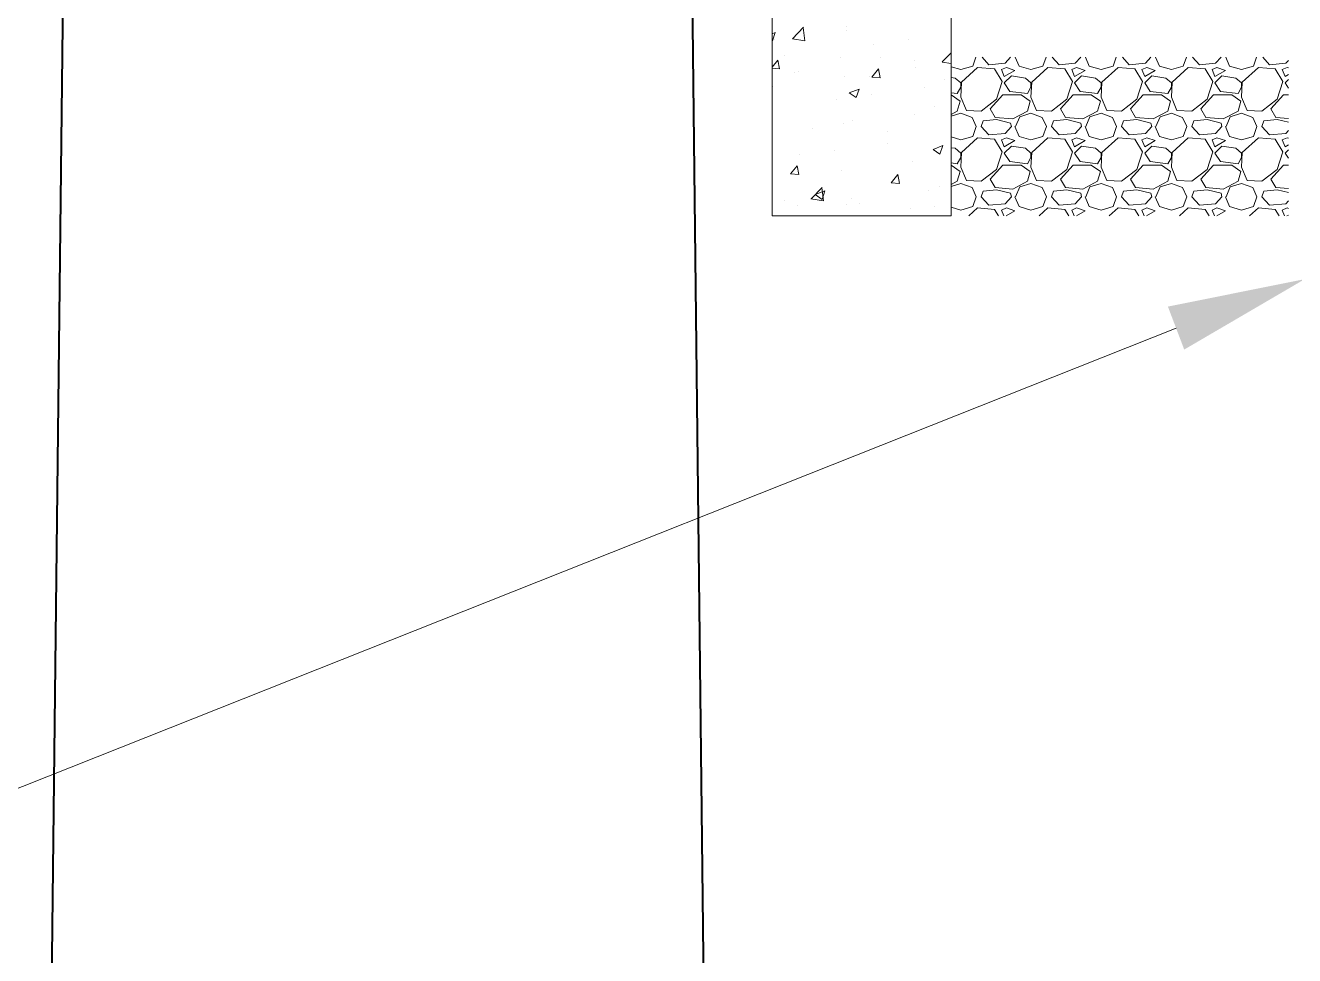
# Model space of a CAD drawing. Header units: millimetres. Extents: x 117864 to 253185, y 7775 to 37034.
# Drawn here: x 135259 to 135981, y 9231 to 9760 of the extents above; entities that cross this region are included whole.
import ezdxf

# ---------------------------------------------------------------- set-up
doc = ezdxf.new("R2010")
doc.units = ezdxf.units.MM
doc.header["$LTSCALE"] = 200
for name, color, linetype, lineweight in [('arquitetonico', 7, 'Continuous', 20), ('Hachura', 9, 'Continuous', 20), ('simbologia', 2, 'Continuous', 40)]:
    doc.layers.add(name, color=color, linetype=linetype, lineweight=lineweight)

msp = doc.modelspace()

# ---------------------------------------------------------------- linework, layer by layer
at = {"layer": 'arquitetonico'}
for p, q in [((135683.87, 10111.04), (135683.87, 9651.46)), ((135785.71, 10034.66), (135785.71, 9651.46)), ((135785.71, 9651.46), (135683.87, 9651.46))]:
    msp.add_line(p, q, dxfattribs=at)
at = {"layer": 'arquitetonico', "lineweight": 5, "ltscale": 50}
msp.add_line((135913.79, 9587.71), (135151.85, 9285.17), dxfattribs=at)
at = {"layer": 'arquitetonico'}
msp.add_solid([(135918.44, 9575.5), (135909.15, 9599.93), (135987.07, 9615.57)], dxfattribs=at)
at = {"layer": 'Hachura', "linetype": 'Continuous', "lineweight": 5, "ltscale": 50}
for p, q in [((135695.49, 9752.28), (135701.71, 9758.76)), ((135702.52, 9751.11), (135701.64, 9758.69)), ((135726.47, 9759.13), (135726.47, 9759.13)), ((135683.87, 9755.1), (135685.71, 9755.81)), ((135684.09, 9750.98), (135685.71, 9755.81)), ((135685.31, 9751.55), (135685.31, 9751.55)), ((135695.42, 9752.21), (135702.53, 9751.11)), ((135726.32, 9757.17), (135726.32, 9757.17)), ((135761.62, 9751.84), (135761.62, 9751.84)), ((135683.87, 9751.13), (135684.09, 9750.98)), ((135741.62, 9749.21), (135741.62, 9749.21)), ((135780.73, 9739.06), (135785.71, 9744.24)), ((135683.87, 9736.15), (135687.16, 9740.08)), ((135688.09, 9735.07), (135687.16, 9740.08)), ((135691.18, 9742.57), (135691.18, 9742.57)), ((135722.55, 9741.73), (135722.55, 9741.73)), ((135745.6, 9741.59), (135745.6, 9741.59)), ((135765.18, 9739.93), (135765.18, 9739.93)), ((135780.66, 9738.99), (135785.71, 9738.2)), ((135798.08, 9736.68), (135799.89, 9741.74)), ((135807.27, 9737.48), (135803.36, 9741.74)), ((135816.45, 9738.28), (135807.27, 9737.48)), ((135819.57, 9741.74), (135816.45, 9738.28)), ((135822.27, 9741.74), (135824.44, 9736.68)), ((135838.02, 9736.68), (135839.83, 9741.74)), ((135847.2, 9737.48), (135843.29, 9741.74)), ((135856.39, 9738.28), (135847.2, 9737.48)), ((135859.51, 9741.74), (135856.39, 9738.28)), ((135862.21, 9741.74), (135864.38, 9736.68)), ((135877.95, 9736.68), (135879.76, 9741.74)), ((135887.14, 9737.48), (135883.23, 9741.74)), ((135896.33, 9738.28), (135887.14, 9737.48)), ((135899.45, 9741.74), (135896.33, 9738.28)), ((135902.14, 9741.74), (135904.31, 9736.68)), ((135917.89, 9736.68), (135919.7, 9741.74)), ((135927.08, 9737.48), (135923.17, 9741.74)), ((135936.26, 9738.28), (135927.08, 9737.48)), ((135939.38, 9741.74), (135936.26, 9738.28)), ((135942.08, 9741.74), (135944.25, 9736.68)), ((135957.83, 9736.68), (135959.64, 9741.74)), ((135967.01, 9737.48), (135963.1, 9741.74)), ((135976.2, 9738.28), (135967.01, 9737.48)), ((135977.71, 9739.96), (135976.2, 9738.28)), ((135683.87, 9735.44), (135688.09, 9735.07)), ((135696.75, 9732.8), (135696.75, 9732.8)), ((135699.02, 9733.6), (135699.02, 9733.6)), ((135725.35, 9730.58), (135725.35, 9730.58)), ((135739.39, 9731), (135739.39, 9731)), ((135740.6, 9730.48), (135744.45, 9735.07)), ((135740.6, 9730.48), (135745.38, 9730.06)), ((135745.37, 9730.06), (135744.45, 9735.06)), ((135765.69, 9735.7), (135765.69, 9735.7)), ((135785.71, 9736.33), (135791.29, 9734.68)), ((135788.1, 9729.89), (135785.71, 9730.25)), ((135791.29, 9727.1), (135788.1, 9729.89)), ((135791.29, 9734.68), (135798.08, 9736.68)), ((135800.88, 9735.88), (135791.69, 9727.5)), ((135810.46, 9735.08), (135800.88, 9735.88)), ((135814.86, 9727.89), (135810.46, 9735.08)), ((135817.25, 9735.88), (135814.46, 9734.68)), ((135814.46, 9734.68), (135816.05, 9730.69)), ((135816.05, 9730.69), (135822.04, 9734.28)), ((135820.05, 9731.09), (135816.05, 9727.1)), ((135822.04, 9734.28), (135817.25, 9735.88)), ((135828.03, 9729.89), (135820.05, 9731.09)), ((135824.44, 9736.68), (135831.23, 9734.68)), ((135831.23, 9727.1), (135828.03, 9729.89)), ((135831.23, 9734.68), (135838.02, 9736.68)), ((135840.81, 9735.88), (135831.63, 9727.5)), ((135850.4, 9735.08), (135840.81, 9735.88)), ((135854.79, 9727.89), (135850.4, 9735.08)), ((135857.19, 9735.88), (135854.39, 9734.68)), ((135854.39, 9734.68), (135855.99, 9730.69)), ((135855.99, 9730.69), (135861.98, 9734.28)), ((135859.98, 9731.09), (135855.99, 9727.1)), ((135861.98, 9734.28), (135857.19, 9735.88)), ((135867.97, 9729.89), (135859.98, 9731.09)), ((135864.38, 9736.68), (135871.17, 9734.68)), ((135871.17, 9727.1), (135867.97, 9729.89)), ((135871.17, 9734.68), (135877.95, 9736.68)), ((135880.75, 9735.88), (135871.56, 9727.5)), ((135890.33, 9735.08), (135880.75, 9735.88)), ((135894.73, 9727.89), (135890.33, 9735.08)), ((135897.12, 9735.88), (135894.33, 9734.68)), ((135894.33, 9734.68), (135895.93, 9730.69)), ((135895.93, 9730.69), (135901.92, 9734.28)), ((135899.92, 9731.09), (135895.93, 9727.1)), ((135901.92, 9734.28), (135897.12, 9735.88)), ((135907.91, 9729.89), (135899.92, 9731.09)), ((135904.31, 9736.68), (135911.1, 9734.68)), ((135911.1, 9727.1), (135907.91, 9729.89)), ((135911.1, 9734.68), (135917.89, 9736.68)), ((135920.69, 9735.88), (135911.5, 9727.5)), ((135930.27, 9735.08), (135920.69, 9735.88)), ((135934.66, 9727.89), (135930.27, 9735.08)), ((135937.06, 9735.88), (135934.26, 9734.68)), ((135934.26, 9734.68), (135935.86, 9730.69)), ((135935.86, 9730.69), (135941.85, 9734.28)), ((135939.86, 9731.09), (135935.86, 9727.1)), ((135941.85, 9734.28), (135937.06, 9735.88)), ((135947.84, 9729.89), (135939.86, 9731.09)), ((135944.25, 9736.68), (135951.04, 9734.68)), ((135951.04, 9727.1), (135947.84, 9729.89)), ((135951.04, 9734.68), (135957.83, 9736.68)), ((135960.62, 9735.88), (135951.44, 9727.5)), ((135970.21, 9735.08), (135960.62, 9735.88)), ((135974.6, 9727.89), (135970.21, 9735.08)), ((135977, 9735.88), (135974.2, 9734.68)), ((135974.2, 9734.68), (135975.8, 9730.69)), ((135975.8, 9730.69), (135977.71, 9731.84)), ((135977.71, 9735.64), (135977, 9735.88)), ((135684.34, 9724.96), (135684.34, 9724.96)), ((135727.79, 9721.51), (135733.39, 9723.65)), ((135731.76, 9718.82), (135733.38, 9723.65)), ((135770.85, 9724.32), (135770.85, 9724.32)), ((135782.02, 9729.2), (135782.02, 9729.2)), ((135789.3, 9721.11), (135791.29, 9724.7)), ((135791.69, 9727.49), (135791.29, 9719.11)), ((135791.29, 9724.7), (135791.29, 9727.1)), ((135811.66, 9717.91), (135814.86, 9727.89)), ((135816.05, 9727.1), (135819.25, 9722.3)), ((135829.23, 9721.11), (135831.23, 9724.7)), ((135831.63, 9727.49), (135831.23, 9719.11)), ((135831.23, 9724.7), (135831.23, 9727.1)), ((135851.6, 9717.91), (135854.79, 9727.89)), ((135855.99, 9727.1), (135859.18, 9722.3)), ((135869.17, 9721.11), (135871.17, 9724.7)), ((135871.56, 9727.49), (135871.17, 9719.11)), ((135871.17, 9724.7), (135871.17, 9727.1)), ((135891.53, 9717.91), (135894.73, 9727.89)), ((135895.93, 9727.1), (135899.12, 9722.3)), ((135909.1, 9721.11), (135911.1, 9724.7)), ((135911.5, 9727.49), (135911.1, 9719.11)), ((135911.1, 9724.7), (135911.1, 9727.1)), ((135931.47, 9717.91), (135934.66, 9727.89)), ((135935.86, 9727.1), (135939.06, 9722.3)), ((135949.04, 9721.11), (135951.04, 9724.7)), ((135951.44, 9727.49), (135951.04, 9719.11)), ((135951.04, 9724.7), (135951.04, 9727.1)), ((135971.4, 9717.91), (135974.6, 9727.89)), ((135977.71, 9729.01), (135975.8, 9727.1)), ((135975.8, 9727.1), (135977.71, 9724.23)), ((135720.61, 9717.7), (135720.61, 9717.7)), ((135727.79, 9721.51), (135731.77, 9718.83)), ((135740.6, 9720.34), (135740.6, 9720.34)), ((135785.71, 9721.54), (135789.3, 9721.11)), ((135785.71, 9720.3), (135790.89, 9716.71)), ((135790.89, 9716.71), (135789.3, 9711.12)), ((135791.29, 9719.11), (135794.49, 9711.52)), ((135802.88, 9711.12), (135811.66, 9717.91)), ((135808.07, 9712.32), (135815.26, 9720.31)), ((135815.26, 9720.31), (135825.64, 9720.31)), ((135819.25, 9722.3), (135829.23, 9721.11)), ((135825.64, 9720.31), (135830.83, 9716.71)), ((135830.83, 9716.71), (135829.23, 9711.12)), ((135831.23, 9719.11), (135834.42, 9711.52)), ((135842.81, 9711.12), (135851.6, 9717.91)), ((135848, 9712.32), (135855.19, 9720.31)), ((135855.19, 9720.31), (135865.57, 9720.31)), ((135859.18, 9722.3), (135869.17, 9721.11)), ((135865.57, 9720.31), (135870.77, 9716.71)), ((135870.77, 9716.71), (135869.17, 9711.12)), ((135871.17, 9719.11), (135874.36, 9711.52)), ((135882.75, 9711.12), (135891.53, 9717.91)), ((135887.94, 9712.32), (135895.13, 9720.31)), ((135895.13, 9720.31), (135905.51, 9720.31)), ((135899.12, 9722.3), (135909.1, 9721.11)), ((135905.51, 9720.31), (135910.7, 9716.71)), ((135910.7, 9716.71), (135909.1, 9711.12)), ((135911.1, 9719.11), (135914.3, 9711.52)), ((135922.68, 9711.12), (135931.47, 9717.91)), ((135927.87, 9712.32), (135935.06, 9720.31)), ((135935.06, 9720.31), (135945.45, 9720.31)), ((135939.06, 9722.3), (135949.04, 9721.11)), ((135945.45, 9720.31), (135950.64, 9716.71)), ((135950.64, 9716.71), (135949.04, 9711.12)), ((135951.04, 9719.11), (135954.23, 9711.52)), ((135962.62, 9711.12), (135971.4, 9717.91)), ((135967.81, 9712.32), (135975, 9720.31)), ((135975, 9720.31), (135977.71, 9720.31)), ((135764.72, 9709.11), (135764.72, 9709.11)), ((135776.11, 9713.64), (135776.11, 9713.64)), ((135789.3, 9711.12), (135785.71, 9709.24)), ((135785.71, 9708.18), (135791.29, 9709.92)), ((135791.29, 9709.92), (135797.68, 9707.53)), ((135794.49, 9711.52), (135802.88, 9711.12)), ((135810.86, 9707.53), (135808.07, 9712.32)), ((135829.23, 9711.12), (135820.85, 9706.73)), ((135822.44, 9702.34), (135824.84, 9707.93)), ((135824.84, 9707.93), (135831.23, 9709.92)), ((135831.23, 9709.92), (135837.62, 9707.53)), ((135834.42, 9711.52), (135842.81, 9711.12)), ((135850.8, 9707.53), (135848, 9712.32)), ((135869.17, 9711.12), (135860.78, 9706.73)), ((135862.38, 9702.34), (135864.78, 9707.93)), ((135864.78, 9707.93), (135871.17, 9709.92)), ((135871.17, 9709.92), (135877.56, 9707.53)), ((135874.36, 9711.52), (135882.75, 9711.12)), ((135890.73, 9707.53), (135887.94, 9712.32)), ((135909.1, 9711.12), (135900.72, 9706.73)), ((135902.32, 9702.34), (135904.71, 9707.93)), ((135904.71, 9707.93), (135911.1, 9709.92)), ((135911.1, 9709.92), (135917.49, 9707.53)), ((135914.3, 9711.52), (135922.68, 9711.12)), ((135930.67, 9707.53), (135927.87, 9712.32)), ((135949.04, 9711.12), (135940.65, 9706.73)), ((135942.25, 9702.34), (135944.65, 9707.93)), ((135944.65, 9707.93), (135951.04, 9709.92)), ((135951.04, 9709.92), (135957.43, 9707.53)), ((135954.23, 9711.52), (135962.62, 9711.12)), ((135970.61, 9707.53), (135967.81, 9712.32)), ((135706.65, 9701.13), (135706.65, 9701.13)), ((135724.38, 9703.99), (135724.38, 9703.99)), ((135729.53, 9705.64), (135729.53, 9705.64)), ((135797.68, 9707.53), (135800.08, 9702.34)), ((135798.08, 9696.74), (135800.08, 9702.34)), ((135802.88, 9702.34), (135804.07, 9705.53)), ((135807.27, 9697.54), (135802.88, 9702.34)), ((135811.66, 9706.33), (135804.07, 9705.53)), ((135820.85, 9706.73), (135810.86, 9707.53)), ((135819.65, 9704.33), (135811.66, 9706.33)), ((135820.05, 9702.34), (135816.45, 9698.34)), ((135820.05, 9702.34), (135819.65, 9704.33)), ((135822.04, 9702.34), (135824.44, 9696.74)), ((135837.62, 9707.53), (135840.02, 9702.34)), ((135838.02, 9696.74), (135840.02, 9702.34)), ((135842.81, 9702.34), (135844.01, 9705.53)), ((135847.2, 9697.54), (135842.81, 9702.34)), ((135851.6, 9706.33), (135844.01, 9705.53)), ((135860.78, 9706.73), (135850.8, 9707.53)), ((135859.58, 9704.33), (135851.6, 9706.33)), ((135859.98, 9702.34), (135856.39, 9698.34)), ((135859.98, 9702.34), (135859.58, 9704.33)), ((135861.98, 9702.34), (135864.38, 9696.74)), ((135877.56, 9707.53), (135879.95, 9702.34)), ((135877.95, 9696.74), (135879.95, 9702.34)), ((135882.75, 9702.34), (135883.95, 9705.53)), ((135887.14, 9697.54), (135882.75, 9702.34)), ((135891.53, 9706.33), (135883.95, 9705.53)), ((135900.72, 9706.73), (135890.73, 9707.53)), ((135899.52, 9704.33), (135891.53, 9706.33)), ((135899.92, 9702.34), (135896.33, 9698.34)), ((135899.92, 9702.34), (135899.52, 9704.33)), ((135901.92, 9702.34), (135904.31, 9696.74)), ((135917.49, 9707.53), (135919.89, 9702.34)), ((135917.89, 9696.74), (135919.89, 9702.34)), ((135922.68, 9702.34), (135923.88, 9705.53)), ((135927.08, 9697.54), (135922.68, 9702.34)), ((135931.47, 9706.33), (135923.88, 9705.53)), ((135940.65, 9706.73), (135930.67, 9707.53)), ((135939.46, 9704.33), (135931.47, 9706.33)), ((135939.86, 9702.34), (135936.26, 9698.34)), ((135939.86, 9702.34), (135939.46, 9704.33)), ((135941.85, 9702.34), (135944.25, 9696.74)), ((135957.43, 9707.53), (135959.82, 9702.34)), ((135957.83, 9696.74), (135959.82, 9702.34)), ((135962.62, 9702.34), (135963.82, 9705.53)), ((135967.01, 9697.54), (135962.62, 9702.34)), ((135971.4, 9706.33), (135963.82, 9705.53)), ((135977.71, 9706.96), (135970.61, 9707.53)), ((135977.71, 9704.75), (135971.4, 9706.33)), ((135749.29, 9699.33), (135749.29, 9699.33)), ((135785.71, 9696.39), (135791.29, 9694.75)), ((135791.29, 9694.75), (135798.08, 9696.74)), ((135800.88, 9695.95), (135791.69, 9687.56)), ((135810.46, 9695.15), (135800.88, 9695.95)), ((135816.45, 9698.34), (135807.27, 9697.54)), ((135814.86, 9687.96), (135810.46, 9695.15)), ((135817.25, 9695.95), (135814.46, 9694.75)), ((135814.46, 9694.75), (135816.05, 9690.75)), ((135816.05, 9690.75), (135822.04, 9694.35)), ((135822.04, 9694.35), (135817.25, 9695.95)), ((135824.44, 9696.74), (135831.23, 9694.75)), ((135831.23, 9694.75), (135838.02, 9696.74)), ((135840.81, 9695.95), (135831.63, 9687.56)), ((135850.4, 9695.15), (135840.81, 9695.95)), ((135856.39, 9698.34), (135847.2, 9697.54)), ((135854.79, 9687.96), (135850.4, 9695.15)), ((135857.19, 9695.95), (135854.39, 9694.75)), ((135854.39, 9694.75), (135855.99, 9690.75)), ((135855.99, 9690.75), (135861.98, 9694.35)), ((135861.98, 9694.35), (135857.19, 9695.95)), ((135864.38, 9696.74), (135871.17, 9694.75)), ((135871.17, 9694.75), (135877.95, 9696.74)), ((135880.75, 9695.95), (135871.56, 9687.56)), ((135890.33, 9695.15), (135880.75, 9695.95)), ((135896.33, 9698.34), (135887.14, 9697.54)), ((135894.73, 9687.96), (135890.33, 9695.15)), ((135897.12, 9695.95), (135894.33, 9694.75)), ((135894.33, 9694.75), (135895.93, 9690.75)), ((135895.93, 9690.75), (135901.92, 9694.35)), ((135901.92, 9694.35), (135897.12, 9695.95)), ((135904.31, 9696.74), (135911.1, 9694.75)), ((135911.1, 9694.75), (135917.89, 9696.74)), ((135920.69, 9695.95), (135911.5, 9687.56)), ((135930.27, 9695.15), (135920.69, 9695.95)), ((135936.26, 9698.34), (135927.08, 9697.54)), ((135934.66, 9687.96), (135930.27, 9695.15)), ((135937.06, 9695.95), (135934.26, 9694.75)), ((135934.26, 9694.75), (135935.86, 9690.75)), ((135935.86, 9690.75), (135941.85, 9694.35)), ((135941.85, 9694.35), (135937.06, 9695.95)), ((135944.25, 9696.74), (135951.04, 9694.75)), ((135951.04, 9694.75), (135957.83, 9696.74)), ((135960.62, 9695.95), (135951.44, 9687.56)), ((135970.21, 9695.15), (135960.62, 9695.95)), ((135976.2, 9698.34), (135967.01, 9697.54)), ((135974.6, 9687.96), (135970.21, 9695.15)), ((135977, 9695.95), (135974.2, 9694.75)), ((135974.2, 9694.75), (135975.8, 9690.75)), ((135977.71, 9700.02), (135976.2, 9698.34)), ((135977.71, 9695.71), (135977, 9695.95)), ((135719.59, 9688.83), (135719.59, 9688.83)), ((135749.84, 9692.82), (135749.84, 9692.82)), ((135775.47, 9689.35), (135781.06, 9691.49)), ((135775.47, 9689.35), (135779.44, 9686.67)), ((135779.44, 9686.67), (135781.06, 9691.49)), ((135788.1, 9689.95), (135785.71, 9690.31)), ((135791.29, 9687.16), (135788.1, 9689.96)), ((135791.69, 9687.56), (135791.29, 9679.17)), ((135791.29, 9684.76), (135791.29, 9687.16)), ((135811.66, 9677.97), (135814.86, 9687.96)), ((135820.05, 9691.15), (135816.05, 9687.16)), ((135816.05, 9687.16), (135819.25, 9682.37)), ((135828.03, 9689.95), (135820.05, 9691.15)), ((135831.23, 9687.16), (135828.03, 9689.96)), ((135831.63, 9687.56), (135831.23, 9679.17)), ((135831.23, 9684.76), (135831.23, 9687.16)), ((135851.6, 9677.97), (135854.79, 9687.96)), ((135859.98, 9691.15), (135855.99, 9687.16)), ((135855.99, 9687.16), (135859.18, 9682.37)), ((135867.97, 9689.95), (135859.98, 9691.15)), ((135871.17, 9687.16), (135867.97, 9689.96)), ((135871.56, 9687.56), (135871.17, 9679.17)), ((135871.17, 9684.76), (135871.17, 9687.16)), ((135891.53, 9677.97), (135894.73, 9687.96)), ((135899.92, 9691.15), (135895.93, 9687.16)), ((135895.93, 9687.16), (135899.12, 9682.37)), ((135907.91, 9689.95), (135899.92, 9691.15)), ((135911.1, 9687.16), (135907.91, 9689.96)), ((135911.5, 9687.56), (135911.1, 9679.17)), ((135911.1, 9684.76), (135911.1, 9687.16)), ((135931.47, 9677.97), (135934.66, 9687.96)), ((135939.86, 9691.15), (135935.86, 9687.16)), ((135935.86, 9687.16), (135939.06, 9682.37)), ((135947.84, 9689.95), (135939.86, 9691.15)), ((135951.04, 9687.16), (135947.84, 9689.96)), ((135951.44, 9687.56), (135951.04, 9679.17)), ((135951.04, 9684.76), (135951.04, 9687.16)), ((135971.4, 9677.97), (135974.6, 9687.96)), ((135975.8, 9690.75), (135977.71, 9691.9)), ((135977.71, 9689.07), (135975.8, 9687.16)), ((135975.8, 9687.16), (135977.71, 9684.29)), ((135694.4, 9675.41), (135698.25, 9680)), ((135699.17, 9674.99), (135698.24, 9680)), ((135699.6, 9686.2), (135699.6, 9686.2)), ((135763.75, 9682.52), (135763.75, 9682.52)), ((135785.71, 9681.6), (135789.3, 9681.17)), ((135785.71, 9680.37), (135790.89, 9676.78)), ((135789.3, 9681.17), (135791.29, 9684.76)), ((135791.29, 9679.17), (135794.49, 9671.58)), ((135808.07, 9672.38), (135815.26, 9680.37)), ((135815.26, 9680.37), (135825.64, 9680.37)), ((135819.25, 9682.37), (135829.23, 9681.17)), ((135825.64, 9680.37), (135830.83, 9676.78)), ((135829.23, 9681.17), (135831.23, 9684.76)), ((135831.23, 9679.17), (135834.42, 9671.58)), ((135848, 9672.38), (135855.19, 9680.37)), ((135855.19, 9680.37), (135865.57, 9680.37)), ((135859.18, 9682.37), (135869.17, 9681.17)), ((135865.57, 9680.37), (135870.77, 9676.78)), ((135869.17, 9681.17), (135871.17, 9684.76)), ((135871.17, 9679.17), (135874.36, 9671.58)), ((135887.94, 9672.38), (135895.13, 9680.37)), ((135895.13, 9680.37), (135905.51, 9680.37)), ((135899.12, 9682.37), (135909.1, 9681.17)), ((135905.51, 9680.37), (135910.7, 9676.78)), ((135909.1, 9681.17), (135911.1, 9684.76)), ((135911.1, 9679.17), (135914.3, 9671.58)), ((135927.87, 9672.38), (135935.06, 9680.37)), ((135935.06, 9680.37), (135945.45, 9680.37)), ((135939.06, 9682.37), (135949.04, 9681.17)), ((135945.45, 9680.37), (135950.64, 9676.78)), ((135949.04, 9681.17), (135951.04, 9684.76)), ((135951.04, 9679.17), (135954.23, 9671.58)), ((135967.81, 9672.38), (135975, 9680.37)), ((135975, 9680.37), (135977.71, 9680.37)), ((135694.4, 9675.41), (135699.17, 9674.99)), ((135723.41, 9677.41), (135723.41, 9677.41)), ((135751.68, 9670.4), (135755.54, 9674.99)), ((135756.46, 9669.98), (135755.53, 9674.98)), ((135790.89, 9676.78), (135789.3, 9671.19)), ((135802.88, 9671.19), (135811.66, 9677.97)), ((135810.86, 9667.59), (135808.07, 9672.38)), ((135830.83, 9676.78), (135829.23, 9671.19)), ((135842.81, 9671.19), (135851.6, 9677.97)), ((135850.8, 9667.59), (135848, 9672.38)), ((135870.77, 9676.78), (135869.17, 9671.19)), ((135882.75, 9671.19), (135891.53, 9677.97)), ((135890.73, 9667.59), (135887.94, 9672.38)), ((135910.7, 9676.78), (135909.1, 9671.19)), ((135922.68, 9671.19), (135931.47, 9677.97)), ((135930.67, 9667.59), (135927.87, 9672.38)), ((135950.64, 9676.78), (135949.04, 9671.19)), ((135962.62, 9671.19), (135971.4, 9677.97)), ((135970.61, 9667.59), (135967.81, 9672.38)), ((135706.08, 9661.25), (135712.3, 9667.73)), ((135708.36, 9663.59), (135713.95, 9665.73)), ((135713.11, 9660.08), (135712.23, 9667.67)), ((135712.33, 9660.91), (135713.95, 9665.73)), ((135751.68, 9670.4), (135756.46, 9669.98)), ((135772.81, 9665.98), (135772.81, 9665.98)), ((135779.27, 9667.95), (135779.27, 9667.95)), ((135789.3, 9671.19), (135785.71, 9669.31)), ((135785.71, 9668.24), (135791.29, 9669.99)), ((135791.29, 9669.99), (135797.68, 9667.59)), ((135794.49, 9671.58), (135802.88, 9671.19)), ((135797.68, 9667.59), (135800.08, 9662.4)), ((135802.88, 9662.4), (135804.07, 9665.59)), ((135811.66, 9666.39), (135804.07, 9665.59)), ((135820.85, 9666.79), (135810.86, 9667.59)), ((135819.65, 9664.4), (135811.66, 9666.39)), ((135829.23, 9671.19), (135820.85, 9666.79)), ((135822.44, 9662.4), (135824.84, 9667.99)), ((135824.84, 9667.99), (135831.23, 9669.99)), ((135831.23, 9669.99), (135837.62, 9667.59)), ((135834.42, 9671.58), (135842.81, 9671.19)), ((135837.62, 9667.59), (135840.02, 9662.4)), ((135842.81, 9662.4), (135844.01, 9665.59)), ((135851.6, 9666.39), (135844.01, 9665.59)), ((135860.78, 9666.79), (135850.8, 9667.59)), ((135859.58, 9664.4), (135851.6, 9666.39)), ((135869.17, 9671.19), (135860.78, 9666.79)), ((135862.38, 9662.4), (135864.78, 9667.99)), ((135864.78, 9667.99), (135871.17, 9669.99)), ((135871.17, 9669.99), (135877.56, 9667.59)), ((135874.36, 9671.58), (135882.75, 9671.19)), ((135877.56, 9667.59), (135879.95, 9662.4)), ((135882.75, 9662.4), (135883.95, 9665.59)), ((135891.53, 9666.39), (135883.95, 9665.59)), ((135900.72, 9666.79), (135890.73, 9667.59)), ((135899.52, 9664.4), (135891.53, 9666.39)), ((135909.1, 9671.19), (135900.72, 9666.79)), ((135902.32, 9662.4), (135904.71, 9667.99)), ((135904.71, 9667.99), (135911.1, 9669.99)), ((135911.1, 9669.99), (135917.49, 9667.59)), ((135914.3, 9671.58), (135922.68, 9671.19)), ((135917.49, 9667.59), (135919.89, 9662.4)), ((135922.68, 9662.4), (135923.88, 9665.59)), ((135931.47, 9666.39), (135923.88, 9665.59)), ((135940.65, 9666.79), (135930.67, 9667.59)), ((135939.46, 9664.4), (135931.47, 9666.39)), ((135949.04, 9671.19), (135940.65, 9666.79)), ((135942.25, 9662.4), (135944.65, 9667.99)), ((135944.65, 9667.99), (135951.04, 9669.99)), ((135951.04, 9669.99), (135957.43, 9667.59)), ((135954.23, 9671.58), (135962.62, 9671.19)), ((135957.43, 9667.59), (135959.82, 9662.4)), ((135962.62, 9662.4), (135963.82, 9665.59)), ((135971.4, 9666.39), (135963.82, 9665.59)), ((135977.71, 9667.02), (135970.61, 9667.59)), ((135977.71, 9664.82), (135971.4, 9666.39)), ((135691.1, 9660.32), (135691.1, 9660.32)), ((135698.58, 9657.33), (135698.58, 9657.33)), ((135706.01, 9661.18), (135713.11, 9660.08)), ((135708.36, 9663.59), (135712.33, 9660.91)), ((135726.23, 9657.99), (135726.23, 9657.99)), ((135728.83, 9661.31), (135728.83, 9661.31)), ((135733.74, 9658.51), (135733.74, 9658.51)), ((135798.08, 9656.81), (135800.08, 9662.4)), ((135807.27, 9657.61), (135802.88, 9662.4)), ((135816.45, 9658.41), (135807.27, 9657.61)), ((135820.05, 9662.4), (135816.45, 9658.41)), ((135820.05, 9662.4), (135819.65, 9664.4)), ((135822.04, 9662.4), (135824.44, 9656.81)), ((135838.02, 9656.81), (135840.02, 9662.4)), ((135847.2, 9657.61), (135842.81, 9662.4)), ((135856.39, 9658.41), (135847.2, 9657.61)), ((135859.98, 9662.4), (135856.39, 9658.41)), ((135859.98, 9662.4), (135859.58, 9664.4)), ((135861.98, 9662.4), (135864.38, 9656.81)), ((135877.95, 9656.81), (135879.95, 9662.4)), ((135887.14, 9657.61), (135882.75, 9662.4)), ((135896.33, 9658.41), (135887.14, 9657.61)), ((135899.92, 9662.4), (135896.33, 9658.41)), ((135899.92, 9662.4), (135899.52, 9664.4)), ((135901.92, 9662.4), (135904.31, 9656.81)), ((135917.89, 9656.81), (135919.89, 9662.4)), ((135927.08, 9657.61), (135922.68, 9662.4)), ((135936.26, 9658.41), (135927.08, 9657.61)), ((135939.86, 9662.4), (135936.26, 9658.41)), ((135939.86, 9662.4), (135939.46, 9664.4)), ((135941.85, 9662.4), (135944.25, 9656.81)), ((135957.83, 9656.81), (135959.82, 9662.4)), ((135967.01, 9657.61), (135962.62, 9662.4)), ((135976.2, 9658.41), (135967.01, 9657.61)), ((135977.71, 9660.09), (135976.2, 9658.41)), ((135762.78, 9655.93), (135762.78, 9655.93)), ((135776.38, 9656.71), (135776.38, 9656.71)), ((135785.71, 9656.45), (135791.29, 9654.81)), ((135791.29, 9654.81), (135798.08, 9656.81)), ((135800.88, 9656.01), (135795.89, 9651.46)), ((135810.46, 9655.21), (135800.88, 9656.01)), ((135812.76, 9651.46), (135810.46, 9655.21)), ((135817.25, 9656.01), (135814.46, 9654.81)), ((135814.46, 9654.81), (135815.8, 9651.46)), ((135817.12, 9651.46), (135822.04, 9654.41)), ((135822.04, 9654.41), (135817.25, 9656.01)), ((135824.44, 9656.81), (135831.23, 9654.81)), ((135831.23, 9654.81), (135838.02, 9656.81)), ((135840.81, 9656.01), (135835.83, 9651.46)), ((135850.4, 9655.21), (135840.81, 9656.01)), ((135852.69, 9651.46), (135850.4, 9655.21)), ((135857.19, 9656.01), (135854.39, 9654.81)), ((135854.39, 9654.81), (135855.73, 9651.46)), ((135857.06, 9651.46), (135861.98, 9654.41)), ((135861.98, 9654.41), (135857.19, 9656.01)), ((135864.38, 9656.81), (135871.17, 9654.81)), ((135871.17, 9654.81), (135877.95, 9656.81)), ((135880.75, 9656.01), (135875.76, 9651.46)), ((135890.33, 9655.21), (135880.75, 9656.01)), ((135892.63, 9651.46), (135890.33, 9655.21)), ((135897.12, 9656.01), (135894.33, 9654.81)), ((135894.33, 9654.81), (135895.67, 9651.46)), ((135896.99, 9651.46), (135901.92, 9654.41)), ((135901.92, 9654.41), (135897.12, 9656.01)), ((135904.31, 9656.81), (135911.1, 9654.81)), ((135911.1, 9654.81), (135917.89, 9656.81)), ((135920.69, 9656.01), (135915.7, 9651.46)), ((135930.27, 9655.21), (135920.69, 9656.01)), ((135932.56, 9651.46), (135930.27, 9655.21)), ((135937.06, 9656.01), (135934.26, 9654.81)), ((135934.26, 9654.81), (135935.61, 9651.46)), ((135936.93, 9651.46), (135941.85, 9654.41)), ((135941.85, 9654.41), (135937.06, 9656.01)), ((135944.25, 9656.81), (135951.04, 9654.81)), ((135951.04, 9654.81), (135957.83, 9656.81)), ((135960.62, 9656.01), (135955.64, 9651.46)), ((135970.21, 9655.21), (135960.62, 9656.01)), ((135972.5, 9651.46), (135970.21, 9655.21)), ((135977, 9656.01), (135974.2, 9654.81)), ((135974.2, 9654.81), (135975.54, 9651.46)), ((135976.86, 9651.46), (135977.71, 9651.97)), ((135977.71, 9655.77), (135977, 9656.01))]:
    msp.add_line(p, q, dxfattribs=at)
at = {"layer": 'simbologia'}
for p, q in [((135271.25, 8972.53), (135301.19, 11580.95)), ((135617.61, 11580.95), (135647.55, 8972.53))]:
    msp.add_line(p, q, dxfattribs=at)

doc.saveas('drawing.dxf')
